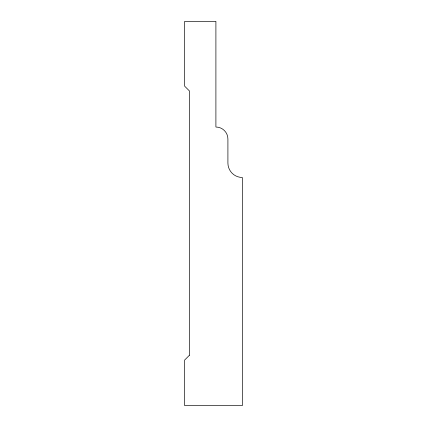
<?xml version="1.0" encoding="UTF-8"?>
<svg xmlns="http://www.w3.org/2000/svg" width="427" height="427" viewBox="0 0 427 427"><rect width="100%" height="100%" fill="white"/><g stroke="black" fill="none" stroke-linecap="round" stroke-linejoin="round"><path stroke-width="0.64" d="M189.481 355.211L184.677 360.014L184.677 405.65L242.322 405.65L242.322 177.472A14.411 14.411 0 0 1 227.911 163.061L227.911 139.042A12.009 12.009 0 0 0 215.902 127.032L215.902 21.35L184.677 21.35L184.677 86.201L189.481 91.004L189.481 355.211"/></g></svg>
